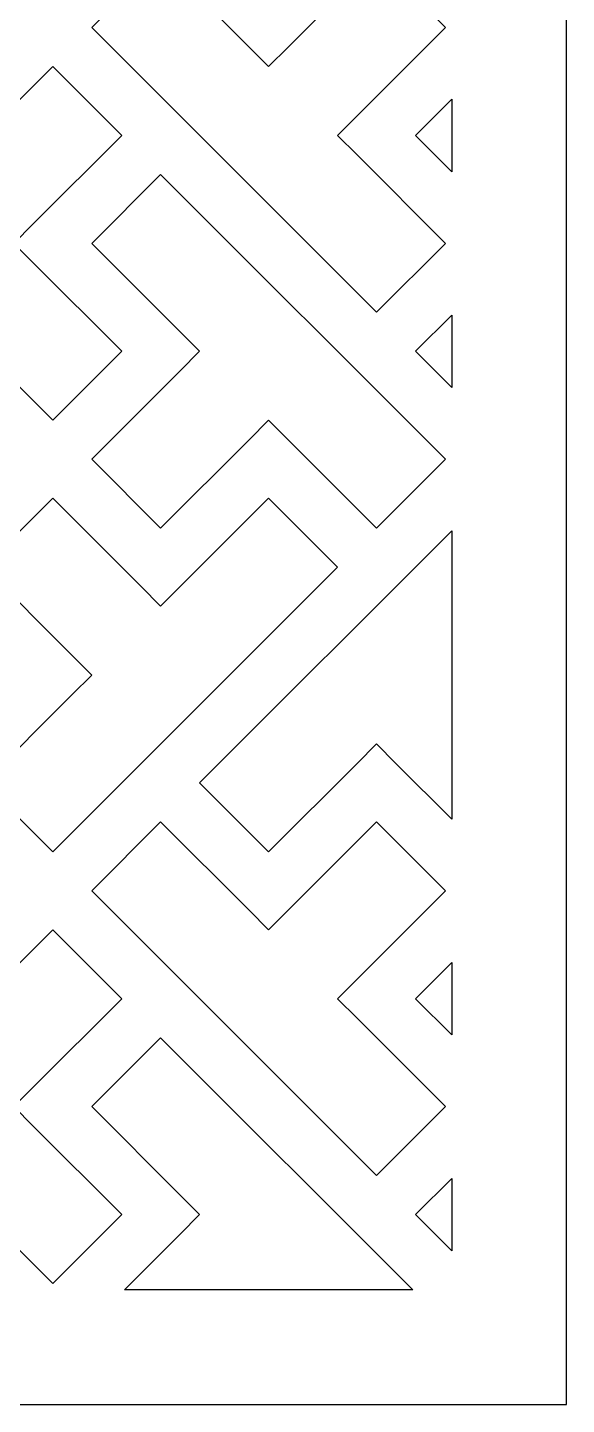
# Model space of a CAD drawing. Header units: centimetres. Extents: x -27.5 to -21.4, y -9.5 to 3.
# Drawn here: x -22.602 to -21.41, y -9.5 to -6.455 of the extents above; entities that cross this region are included whole.
import ezdxf

# ---------------------------------------------------------------- set-up
doc = ezdxf.new("R2010")
doc.units = ezdxf.units.CM
doc.header["$MEASUREMENT"] = 0
doc.layers.add('layer 1', color=7, linetype='Continuous')

msp = doc.modelspace()

# ---------------------------------------------------------------- linework, layer by layer
at = {"layer": 'layer 1', "color": 7}
for points, knots in [([(-27.5, -3.4105), (-27.5, -3.4105), (-21.4105, -3.4105), (-21.4105, -3.4105), (-21.4105, -3.4105), (-21.4105, -3.4105), (-21.4105, -9.5), (-21.4105, -9.5), (-21.4105, -9.5), (-21.4105, -9.5), (-27.5, -9.5), (-27.5, -9.5), (-27.5, -9.5), (-27.5, -9.5), (-27.5, -3.4105), (-27.5, -3.4105)], [0, 0, 0, 0, 0.2, 0.2, 0.2, 0.2, 0.4, 0.4, 0.4, 0.4, 0.6, 0.6, 0.6, 0.6, 1, 1, 1, 1]), ([(-22.30767, -6.30274), (-22.30767, -6.30274), (-22.46017, -6.45525), (-22.46017, -6.45525), (-22.46017, -6.45525), (-22.46017, -6.45525), (-21.83042, -7.085), (-21.83042, -7.085), (-21.83042, -7.085), (-21.83042, -7.085), (-21.67792, -6.93249), (-21.67792, -6.93249), (-21.67792, -6.93249), (-21.67792, -6.93249), (-21.87348, -6.73693), (-21.87348, -6.73693), (-21.87348, -6.73693), (-21.87348, -6.73693), (-21.91654, -6.69387), (-21.91654, -6.69387), (-21.91654, -6.69387), (-21.91654, -6.69387), (-21.87348, -6.65081), (-21.87348, -6.65081), (-21.87348, -6.65081), (-21.87348, -6.65081), (-21.67792, -6.45525), (-21.67792, -6.45525), (-21.67792, -6.45525), (-21.67792, -6.45525), (-21.83042, -6.30274), (-21.83042, -6.30274), (-21.83042, -6.30274), (-21.83042, -6.30274), (-22.02599, -6.4983), (-22.02599, -6.4983), (-22.02599, -6.4983), (-22.02599, -6.4983), (-22.06905, -6.54136), (-22.06905, -6.54136), (-22.06905, -6.54136), (-22.06905, -6.54136), (-22.1121, -6.4983), (-22.1121, -6.4983), (-22.1121, -6.4983), (-22.1121, -6.4983), (-22.30767, -6.30274), (-22.30767, -6.30274)], [0, 0, 0, 0, 0.0769231, 0.0769231, 0.0769231, 0.0769231, 0.1538462, 0.1538462, 0.1538462, 0.1538462, 0.2307692, 0.2307692, 0.2307692, 0.2307692, 0.3076923, 0.3076923, 0.3076923, 0.3076923, 0.3846154, 0.3846154, 0.3846154, 0.3846154, 0.4615385, 0.4615385, 0.4615385, 0.4615385, 0.5384615, 0.5384615, 0.5384615, 0.5384615, 0.6153846, 0.6153846, 0.6153846, 0.6153846, 0.6923077, 0.6923077, 0.6923077, 0.6923077, 0.7692308, 0.7692308, 0.7692308, 0.7692308, 0.8461538, 0.8461538, 0.8461538, 0.8461538, 1, 1, 1, 1]), ([(-22.54629, -6.54136), (-22.54629, -6.54136), (-23.17604, -7.17111), (-23.17604, -7.17111), (-23.17604, -7.17111), (-23.17604, -7.17111), (-23.02353, -7.32362), (-23.02353, -7.32362), (-23.02353, -7.32362), (-23.02353, -7.32362), (-22.82796, -7.12805), (-22.82796, -7.12805), (-22.82796, -7.12805), (-22.82796, -7.12805), (-22.78491, -7.085), (-22.78491, -7.085), (-22.78491, -7.085), (-22.78491, -7.085), (-22.74185, -7.12805), (-22.74185, -7.12805), (-22.74185, -7.12805), (-22.74185, -7.12805), (-22.54629, -7.32362), (-22.54629, -7.32362), (-22.54629, -7.32362), (-22.54629, -7.32362), (-22.39378, -7.17111), (-22.39378, -7.17111), (-22.39378, -7.17111), (-22.39378, -7.17111), (-22.58934, -6.97555), (-22.58934, -6.97555), (-22.58934, -6.97555), (-22.58934, -6.97555), (-22.6324, -6.93249), (-22.6324, -6.93249), (-22.6324, -6.93249), (-22.6324, -6.93249), (-22.58934, -6.88943), (-22.58934, -6.88943), (-22.58934, -6.88943), (-22.58934, -6.88943), (-22.39378, -6.69387), (-22.39378, -6.69387), (-22.39378, -6.69387), (-22.39378, -6.69387), (-22.54629, -6.54136), (-22.54629, -6.54136), (-22.54629, -6.54136), (-22.54629, -6.54136), (-22.54629, -6.54136), (-22.54629, -6.54136)], [0, 0, 0, 0, 0.0714286, 0.0714286, 0.0714286, 0.0714286, 0.1428571, 0.1428571, 0.1428571, 0.1428571, 0.2142857, 0.2142857, 0.2142857, 0.2142857, 0.2857143, 0.2857143, 0.2857143, 0.2857143, 0.3571429, 0.3571429, 0.3571429, 0.3571429, 0.4285714, 0.4285714, 0.4285714, 0.4285714, 0.5, 0.5, 0.5, 0.5, 0.5714286, 0.5714286, 0.5714286, 0.5714286, 0.6428571, 0.6428571, 0.6428571, 0.6428571, 0.7142857, 0.7142857, 0.7142857, 0.7142857, 0.7857143, 0.7857143, 0.7857143, 0.7857143, 0.8571429, 0.8571429, 0.8571429, 0.8571429, 1, 1, 1, 1]), ([(-21.66423, -6.61378), (-21.66423, -6.61378), (-21.74431, -6.69387), (-21.74431, -6.69387), (-21.74431, -6.69387), (-21.74431, -6.69387), (-21.66423, -6.77396), (-21.66423, -6.77396), (-21.66423, -6.77396), (-21.66423, -6.77396), (-21.66423, -6.61378), (-21.66423, -6.61378)], [0, 0, 0, 0, 0.25, 0.25, 0.25, 0.25, 0.5, 0.5, 0.5, 0.5, 1, 1, 1, 1]), ([(-21.67792, -7.40973), (-21.67792, -7.40973), (-22.30767, -6.77998), (-22.30767, -6.77998), (-22.30767, -6.77998), (-22.30767, -6.77998), (-22.46018, -6.93249), (-22.46018, -6.93249), (-22.46018, -6.93249), (-22.46018, -6.93249), (-22.26461, -7.12805), (-22.26461, -7.12805), (-22.26461, -7.12805), (-22.26461, -7.12805), (-22.22155, -7.17111), (-22.22155, -7.17111), (-22.22155, -7.17111), (-22.22155, -7.17111), (-22.26461, -7.21417), (-22.26461, -7.21417), (-22.26461, -7.21417), (-22.26461, -7.21417), (-22.46018, -7.40973), (-22.46018, -7.40973), (-22.46018, -7.40973), (-22.46018, -7.40973), (-22.30767, -7.56224), (-22.30767, -7.56224), (-22.30767, -7.56224), (-22.30767, -7.56224), (-22.1121, -7.36667), (-22.1121, -7.36667), (-22.1121, -7.36667), (-22.1121, -7.36667), (-22.06905, -7.32362), (-22.06905, -7.32362), (-22.06905, -7.32362), (-22.06905, -7.32362), (-22.02599, -7.36667), (-22.02599, -7.36667), (-22.02599, -7.36667), (-22.02599, -7.36667), (-21.83043, -7.56224), (-21.83043, -7.56224), (-21.83043, -7.56224), (-21.83043, -7.56224), (-21.67792, -7.40973), (-21.67792, -7.40973)], [0, 0, 0, 0, 0.0769231, 0.0769231, 0.0769231, 0.0769231, 0.1538462, 0.1538462, 0.1538462, 0.1538462, 0.2307692, 0.2307692, 0.2307692, 0.2307692, 0.3076923, 0.3076923, 0.3076923, 0.3076923, 0.3846154, 0.3846154, 0.3846154, 0.3846154, 0.4615385, 0.4615385, 0.4615385, 0.4615385, 0.5384615, 0.5384615, 0.5384615, 0.5384615, 0.6153846, 0.6153846, 0.6153846, 0.6153846, 0.6923077, 0.6923077, 0.6923077, 0.6923077, 0.7692308, 0.7692308, 0.7692308, 0.7692308, 0.8461538, 0.8461538, 0.8461538, 0.8461538, 1, 1, 1, 1]), ([(-21.66423, -7.09102), (-21.66423, -7.09102), (-21.74431, -7.17111), (-21.74431, -7.17111), (-21.74431, -7.17111), (-21.74431, -7.17111), (-21.66423, -7.2512), (-21.66423, -7.2512), (-21.66423, -7.2512), (-21.66423, -7.2512), (-21.66423, -7.09102), (-21.66423, -7.09102)], [0, 0, 0, 0, 0.25, 0.25, 0.25, 0.25, 0.5, 0.5, 0.5, 0.5, 1, 1, 1, 1]), ([(-22.69879, -8.12559), (-22.69879, -8.12559), (-22.54629, -8.2781), (-22.54629, -8.2781), (-22.54629, -8.2781), (-22.54629, -8.2781), (-21.91654, -7.64835), (-21.91654, -7.64835), (-21.91654, -7.64835), (-21.91654, -7.64835), (-22.06905, -7.49584), (-22.06905, -7.49584), (-22.06905, -7.49584), (-22.06905, -7.49584), (-22.26461, -7.69141), (-22.26461, -7.69141), (-22.26461, -7.69141), (-22.26461, -7.69141), (-22.30767, -7.73446), (-22.30767, -7.73446), (-22.30767, -7.73446), (-22.30767, -7.73446), (-22.35072, -7.69141), (-22.35072, -7.69141), (-22.35072, -7.69141), (-22.35072, -7.69141), (-22.54629, -7.49584), (-22.54629, -7.49584), (-22.54629, -7.49584), (-22.54629, -7.49584), (-22.69879, -7.64835), (-22.69879, -7.64835), (-22.69879, -7.64835), (-22.69879, -7.64835), (-22.50323, -7.84392), (-22.50323, -7.84392), (-22.50323, -7.84392), (-22.50323, -7.84392), (-22.46018, -7.88697), (-22.46018, -7.88697), (-22.46018, -7.88697), (-22.46018, -7.88697), (-22.50323, -7.93003), (-22.50323, -7.93003), (-22.50323, -7.93003), (-22.50323, -7.93003), (-22.69879, -8.12559), (-22.69879, -8.12559)], [0, 0, 0, 0, 0.0769231, 0.0769231, 0.0769231, 0.0769231, 0.1538462, 0.1538462, 0.1538462, 0.1538462, 0.2307692, 0.2307692, 0.2307692, 0.2307692, 0.3076923, 0.3076923, 0.3076923, 0.3076923, 0.3846154, 0.3846154, 0.3846154, 0.3846154, 0.4615385, 0.4615385, 0.4615385, 0.4615385, 0.5384615, 0.5384615, 0.5384615, 0.5384615, 0.6153846, 0.6153846, 0.6153846, 0.6153846, 0.6923077, 0.6923077, 0.6923077, 0.6923077, 0.7692308, 0.7692308, 0.7692308, 0.7692308, 0.8461538, 0.8461538, 0.8461538, 0.8461538, 1, 1, 1, 1]), ([(-21.66423, -7.56826), (-21.66423, -7.56826), (-22.22155, -8.12559), (-22.22155, -8.12559), (-22.22155, -8.12559), (-22.22155, -8.12559), (-22.06905, -8.2781), (-22.06905, -8.2781), (-22.06905, -8.2781), (-22.06905, -8.2781), (-21.87348, -8.08254), (-21.87348, -8.08254), (-21.87348, -8.08254), (-21.87348, -8.08254), (-21.83042, -8.03948), (-21.83042, -8.03948), (-21.83042, -8.03948), (-21.83042, -8.03948), (-21.78737, -8.08254), (-21.78737, -8.08254), (-21.78737, -8.08254), (-21.78737, -8.08254), (-21.66423, -8.20568), (-21.66423, -8.20568), (-21.66423, -8.20568), (-21.66423, -7.98056), (-21.66423, -7.79339), (-21.66423, -7.56826)], [0, 0, 0, 0, 0.125, 0.125, 0.125, 0.125, 0.25, 0.25, 0.25, 0.25, 0.375, 0.375, 0.375, 0.375, 0.5, 0.5, 0.5, 0.5, 0.625, 0.625, 0.625, 0.625, 0.75, 0.75, 0.75, 0.75, 1, 1, 1, 1]), ([(-22.30767, -8.2117), (-22.30767, -8.2117), (-22.46017, -8.36421), (-22.46017, -8.36421), (-22.46017, -8.36421), (-22.46017, -8.36421), (-21.83042, -8.99396), (-21.83042, -8.99396), (-21.83042, -8.99396), (-21.83042, -8.99396), (-21.67792, -8.84145), (-21.67792, -8.84145), (-21.67792, -8.84145), (-21.67792, -8.84145), (-21.87348, -8.64589), (-21.87348, -8.64589), (-21.87348, -8.64589), (-21.87348, -8.64589), (-21.91654, -8.60283), (-21.91654, -8.60283), (-21.91654, -8.60283), (-21.91654, -8.60283), (-21.87348, -8.55978), (-21.87348, -8.55978), (-21.87348, -8.55978), (-21.87348, -8.55978), (-21.67792, -8.36421), (-21.67792, -8.36421), (-21.67792, -8.36421), (-21.67792, -8.36421), (-21.83042, -8.2117), (-21.83042, -8.2117), (-21.83042, -8.2117), (-21.83042, -8.2117), (-22.02599, -8.40727), (-22.02599, -8.40727), (-22.02599, -8.40727), (-22.02599, -8.40727), (-22.06905, -8.45032), (-22.06905, -8.45032), (-22.06905, -8.45032), (-22.06905, -8.45032), (-22.1121, -8.40727), (-22.1121, -8.40727), (-22.1121, -8.40727), (-22.1121, -8.40727), (-22.30767, -8.2117), (-22.30767, -8.2117)], [0, 0, 0, 0, 0.0769231, 0.0769231, 0.0769231, 0.0769231, 0.1538462, 0.1538462, 0.1538462, 0.1538462, 0.2307692, 0.2307692, 0.2307692, 0.2307692, 0.3076923, 0.3076923, 0.3076923, 0.3076923, 0.3846154, 0.3846154, 0.3846154, 0.3846154, 0.4615385, 0.4615385, 0.4615385, 0.4615385, 0.5384615, 0.5384615, 0.5384615, 0.5384615, 0.6153846, 0.6153846, 0.6153846, 0.6153846, 0.6923077, 0.6923077, 0.6923077, 0.6923077, 0.7692308, 0.7692308, 0.7692308, 0.7692308, 0.8461538, 0.8461538, 0.8461538, 0.8461538, 1, 1, 1, 1]), ([(-22.54629, -8.45032), (-22.54629, -8.45032), (-23.17604, -9.08007), (-23.17604, -9.08007), (-23.17604, -9.08007), (-23.17604, -9.08007), (-23.02353, -9.23258), (-23.02353, -9.23258), (-23.02353, -9.23258), (-23.02353, -9.23258), (-22.82796, -9.03702), (-22.82796, -9.03702), (-22.82796, -9.03702), (-22.82796, -9.03702), (-22.78491, -8.99396), (-22.78491, -8.99396), (-22.78491, -8.99396), (-22.78491, -8.99396), (-22.74185, -9.03702), (-22.74185, -9.03702), (-22.74185, -9.03702), (-22.74185, -9.03702), (-22.54629, -9.23258), (-22.54629, -9.23258), (-22.54629, -9.23258), (-22.54629, -9.23258), (-22.39378, -9.08007), (-22.39378, -9.08007), (-22.39378, -9.08007), (-22.39378, -9.08007), (-22.58934, -8.88451), (-22.58934, -8.88451), (-22.58934, -8.88451), (-22.58934, -8.88451), (-22.6324, -8.84145), (-22.6324, -8.84145), (-22.6324, -8.84145), (-22.6324, -8.84145), (-22.58934, -8.7984), (-22.58934, -8.7984), (-22.58934, -8.7984), (-22.58934, -8.7984), (-22.39378, -8.60283), (-22.39378, -8.60283), (-22.39378, -8.60283), (-22.39378, -8.60283), (-22.54629, -8.45032), (-22.54629, -8.45032), (-22.54629, -8.45032), (-22.54629, -8.45032), (-22.54629, -8.45032), (-22.54629, -8.45032)], [0, 0, 0, 0, 0.0714286, 0.0714286, 0.0714286, 0.0714286, 0.1428571, 0.1428571, 0.1428571, 0.1428571, 0.2142857, 0.2142857, 0.2142857, 0.2142857, 0.2857143, 0.2857143, 0.2857143, 0.2857143, 0.3571429, 0.3571429, 0.3571429, 0.3571429, 0.4285714, 0.4285714, 0.4285714, 0.4285714, 0.5, 0.5, 0.5, 0.5, 0.5714286, 0.5714286, 0.5714286, 0.5714286, 0.6428571, 0.6428571, 0.6428571, 0.6428571, 0.7142857, 0.7142857, 0.7142857, 0.7142857, 0.7857143, 0.7857143, 0.7857143, 0.7857143, 0.8571429, 0.8571429, 0.8571429, 0.8571429, 1, 1, 1, 1]), ([(-21.66423, -8.52274), (-21.66423, -8.52274), (-21.74431, -8.60283), (-21.74431, -8.60283), (-21.74431, -8.60283), (-21.74431, -8.60283), (-21.66423, -8.68292), (-21.66423, -8.68292), (-21.66423, -8.68292), (-21.66423, -8.68292), (-21.66423, -8.52274), (-21.66423, -8.52274)], [0, 0, 0, 0, 0.25, 0.25, 0.25, 0.25, 0.5, 0.5, 0.5, 0.5, 1, 1, 1, 1]), ([(-21.75034, -9.24627), (-21.75034, -9.24627), (-22.30767, -8.68894), (-22.30767, -8.68894), (-22.30767, -8.68894), (-22.30767, -8.68894), (-22.46018, -8.84145), (-22.46018, -8.84145), (-22.46018, -8.84145), (-22.46018, -8.84145), (-22.26461, -9.03702), (-22.26461, -9.03702), (-22.26461, -9.03702), (-22.26461, -9.03702), (-22.22155, -9.08007), (-22.22155, -9.08007), (-22.22155, -9.08007), (-22.22155, -9.08007), (-22.26461, -9.12313), (-22.26461, -9.12313), (-22.26461, -9.12313), (-22.26461, -9.12313), (-22.38775, -9.24627), (-22.38775, -9.24627), (-22.38775, -9.24627), (-22.16263, -9.24627), (-21.97546, -9.24627), (-21.75034, -9.24627)], [0, 0, 0, 0, 0.125, 0.125, 0.125, 0.125, 0.25, 0.25, 0.25, 0.25, 0.375, 0.375, 0.375, 0.375, 0.5, 0.5, 0.5, 0.5, 0.625, 0.625, 0.625, 0.625, 0.75, 0.75, 0.75, 0.75, 1, 1, 1, 1]), ([(-21.66423, -8.99999), (-21.66423, -8.99999), (-21.74431, -9.08007), (-21.74431, -9.08007), (-21.74431, -9.08007), (-21.74431, -9.08007), (-21.66423, -9.16016), (-21.66423, -9.16016), (-21.66423, -9.16016), (-21.66423, -9.16016), (-21.66423, -8.99999), (-21.66423, -8.99999)], [0, 0, 0, 0, 0.25, 0.25, 0.25, 0.25, 0.5, 0.5, 0.5, 0.5, 1, 1, 1, 1])]:
    msp.add_open_spline(points, degree=3, knots=knots, dxfattribs=at)
at = {"layer": 'layer 1', "color": 250, "lineweight": 9}
for points, knots in [([(-27.5, -3.4105), (-27.5, -3.4105), (-21.4105, -3.4105), (-21.4105, -3.4105), (-21.4105, -3.4105), (-21.4105, -3.4105), (-21.4105, -9.5), (-21.4105, -9.5), (-21.4105, -9.5), (-21.4105, -9.5), (-27.5, -9.5), (-27.5, -9.5), (-27.5, -9.5), (-27.5, -9.5), (-27.5, -3.4105), (-27.5, -3.4105)], [0, 0, 0, 0, 0.2, 0.2, 0.2, 0.2, 0.4, 0.4, 0.4, 0.4, 0.6, 0.6, 0.6, 0.6, 1, 1, 1, 1]), ([(-22.30767, -6.30274), (-22.30767, -6.30274), (-22.46017, -6.45525), (-22.46017, -6.45525), (-22.46017, -6.45525), (-22.46017, -6.45525), (-21.83042, -7.085), (-21.83042, -7.085), (-21.83042, -7.085), (-21.83042, -7.085), (-21.67792, -6.93249), (-21.67792, -6.93249), (-21.67792, -6.93249), (-21.67792, -6.93249), (-21.87348, -6.73693), (-21.87348, -6.73693), (-21.87348, -6.73693), (-21.87348, -6.73693), (-21.91654, -6.69387), (-21.91654, -6.69387), (-21.91654, -6.69387), (-21.91654, -6.69387), (-21.87348, -6.65081), (-21.87348, -6.65081), (-21.87348, -6.65081), (-21.87348, -6.65081), (-21.67792, -6.45525), (-21.67792, -6.45525), (-21.67792, -6.45525), (-21.67792, -6.45525), (-21.83042, -6.30274), (-21.83042, -6.30274), (-21.83042, -6.30274), (-21.83042, -6.30274), (-22.02599, -6.4983), (-22.02599, -6.4983), (-22.02599, -6.4983), (-22.02599, -6.4983), (-22.06905, -6.54136), (-22.06905, -6.54136), (-22.06905, -6.54136), (-22.06905, -6.54136), (-22.1121, -6.4983), (-22.1121, -6.4983), (-22.1121, -6.4983), (-22.1121, -6.4983), (-22.30767, -6.30274), (-22.30767, -6.30274)], [0, 0, 0, 0, 0.0769231, 0.0769231, 0.0769231, 0.0769231, 0.1538462, 0.1538462, 0.1538462, 0.1538462, 0.2307692, 0.2307692, 0.2307692, 0.2307692, 0.3076923, 0.3076923, 0.3076923, 0.3076923, 0.3846154, 0.3846154, 0.3846154, 0.3846154, 0.4615385, 0.4615385, 0.4615385, 0.4615385, 0.5384615, 0.5384615, 0.5384615, 0.5384615, 0.6153846, 0.6153846, 0.6153846, 0.6153846, 0.6923077, 0.6923077, 0.6923077, 0.6923077, 0.7692308, 0.7692308, 0.7692308, 0.7692308, 0.8461538, 0.8461538, 0.8461538, 0.8461538, 1, 1, 1, 1]), ([(-22.54629, -6.54136), (-22.54629, -6.54136), (-23.17604, -7.17111), (-23.17604, -7.17111), (-23.17604, -7.17111), (-23.17604, -7.17111), (-23.02353, -7.32362), (-23.02353, -7.32362), (-23.02353, -7.32362), (-23.02353, -7.32362), (-22.82796, -7.12805), (-22.82796, -7.12805), (-22.82796, -7.12805), (-22.82796, -7.12805), (-22.78491, -7.085), (-22.78491, -7.085), (-22.78491, -7.085), (-22.78491, -7.085), (-22.74185, -7.12805), (-22.74185, -7.12805), (-22.74185, -7.12805), (-22.74185, -7.12805), (-22.54629, -7.32362), (-22.54629, -7.32362), (-22.54629, -7.32362), (-22.54629, -7.32362), (-22.39378, -7.17111), (-22.39378, -7.17111), (-22.39378, -7.17111), (-22.39378, -7.17111), (-22.58934, -6.97555), (-22.58934, -6.97555), (-22.58934, -6.97555), (-22.58934, -6.97555), (-22.6324, -6.93249), (-22.6324, -6.93249), (-22.6324, -6.93249), (-22.6324, -6.93249), (-22.58934, -6.88943), (-22.58934, -6.88943), (-22.58934, -6.88943), (-22.58934, -6.88943), (-22.39378, -6.69387), (-22.39378, -6.69387), (-22.39378, -6.69387), (-22.39378, -6.69387), (-22.54629, -6.54136), (-22.54629, -6.54136), (-22.54629, -6.54136), (-22.54629, -6.54136), (-22.54629, -6.54136), (-22.54629, -6.54136)], [0, 0, 0, 0, 0.0714286, 0.0714286, 0.0714286, 0.0714286, 0.1428571, 0.1428571, 0.1428571, 0.1428571, 0.2142857, 0.2142857, 0.2142857, 0.2142857, 0.2857143, 0.2857143, 0.2857143, 0.2857143, 0.3571429, 0.3571429, 0.3571429, 0.3571429, 0.4285714, 0.4285714, 0.4285714, 0.4285714, 0.5, 0.5, 0.5, 0.5, 0.5714286, 0.5714286, 0.5714286, 0.5714286, 0.6428571, 0.6428571, 0.6428571, 0.6428571, 0.7142857, 0.7142857, 0.7142857, 0.7142857, 0.7857143, 0.7857143, 0.7857143, 0.7857143, 0.8571429, 0.8571429, 0.8571429, 0.8571429, 1, 1, 1, 1]), ([(-21.66423, -6.61378), (-21.66423, -6.61378), (-21.74431, -6.69387), (-21.74431, -6.69387), (-21.74431, -6.69387), (-21.74431, -6.69387), (-21.66423, -6.77396), (-21.66423, -6.77396), (-21.66423, -6.77396), (-21.66423, -6.77396), (-21.66423, -6.61378), (-21.66423, -6.61378)], [0, 0, 0, 0, 0.25, 0.25, 0.25, 0.25, 0.5, 0.5, 0.5, 0.5, 1, 1, 1, 1]), ([(-21.67792, -7.40973), (-21.67792, -7.40973), (-22.30767, -6.77998), (-22.30767, -6.77998), (-22.30767, -6.77998), (-22.30767, -6.77998), (-22.46018, -6.93249), (-22.46018, -6.93249), (-22.46018, -6.93249), (-22.46018, -6.93249), (-22.26461, -7.12805), (-22.26461, -7.12805), (-22.26461, -7.12805), (-22.26461, -7.12805), (-22.22155, -7.17111), (-22.22155, -7.17111), (-22.22155, -7.17111), (-22.22155, -7.17111), (-22.26461, -7.21417), (-22.26461, -7.21417), (-22.26461, -7.21417), (-22.26461, -7.21417), (-22.46018, -7.40973), (-22.46018, -7.40973), (-22.46018, -7.40973), (-22.46018, -7.40973), (-22.30767, -7.56224), (-22.30767, -7.56224), (-22.30767, -7.56224), (-22.30767, -7.56224), (-22.1121, -7.36667), (-22.1121, -7.36667), (-22.1121, -7.36667), (-22.1121, -7.36667), (-22.06905, -7.32362), (-22.06905, -7.32362), (-22.06905, -7.32362), (-22.06905, -7.32362), (-22.02599, -7.36667), (-22.02599, -7.36667), (-22.02599, -7.36667), (-22.02599, -7.36667), (-21.83043, -7.56224), (-21.83043, -7.56224), (-21.83043, -7.56224), (-21.83043, -7.56224), (-21.67792, -7.40973), (-21.67792, -7.40973)], [0, 0, 0, 0, 0.0769231, 0.0769231, 0.0769231, 0.0769231, 0.1538462, 0.1538462, 0.1538462, 0.1538462, 0.2307692, 0.2307692, 0.2307692, 0.2307692, 0.3076923, 0.3076923, 0.3076923, 0.3076923, 0.3846154, 0.3846154, 0.3846154, 0.3846154, 0.4615385, 0.4615385, 0.4615385, 0.4615385, 0.5384615, 0.5384615, 0.5384615, 0.5384615, 0.6153846, 0.6153846, 0.6153846, 0.6153846, 0.6923077, 0.6923077, 0.6923077, 0.6923077, 0.7692308, 0.7692308, 0.7692308, 0.7692308, 0.8461538, 0.8461538, 0.8461538, 0.8461538, 1, 1, 1, 1]), ([(-21.66423, -7.09102), (-21.66423, -7.09102), (-21.74431, -7.17111), (-21.74431, -7.17111), (-21.74431, -7.17111), (-21.74431, -7.17111), (-21.66423, -7.2512), (-21.66423, -7.2512), (-21.66423, -7.2512), (-21.66423, -7.2512), (-21.66423, -7.09102), (-21.66423, -7.09102)], [0, 0, 0, 0, 0.25, 0.25, 0.25, 0.25, 0.5, 0.5, 0.5, 0.5, 1, 1, 1, 1]), ([(-22.69879, -8.12559), (-22.69879, -8.12559), (-22.54629, -8.2781), (-22.54629, -8.2781), (-22.54629, -8.2781), (-22.54629, -8.2781), (-21.91654, -7.64835), (-21.91654, -7.64835), (-21.91654, -7.64835), (-21.91654, -7.64835), (-22.06905, -7.49584), (-22.06905, -7.49584), (-22.06905, -7.49584), (-22.06905, -7.49584), (-22.26461, -7.69141), (-22.26461, -7.69141), (-22.26461, -7.69141), (-22.26461, -7.69141), (-22.30767, -7.73446), (-22.30767, -7.73446), (-22.30767, -7.73446), (-22.30767, -7.73446), (-22.35072, -7.69141), (-22.35072, -7.69141), (-22.35072, -7.69141), (-22.35072, -7.69141), (-22.54629, -7.49584), (-22.54629, -7.49584), (-22.54629, -7.49584), (-22.54629, -7.49584), (-22.69879, -7.64835), (-22.69879, -7.64835), (-22.69879, -7.64835), (-22.69879, -7.64835), (-22.50323, -7.84392), (-22.50323, -7.84392), (-22.50323, -7.84392), (-22.50323, -7.84392), (-22.46018, -7.88697), (-22.46018, -7.88697), (-22.46018, -7.88697), (-22.46018, -7.88697), (-22.50323, -7.93003), (-22.50323, -7.93003), (-22.50323, -7.93003), (-22.50323, -7.93003), (-22.69879, -8.12559), (-22.69879, -8.12559)], [0, 0, 0, 0, 0.0769231, 0.0769231, 0.0769231, 0.0769231, 0.1538462, 0.1538462, 0.1538462, 0.1538462, 0.2307692, 0.2307692, 0.2307692, 0.2307692, 0.3076923, 0.3076923, 0.3076923, 0.3076923, 0.3846154, 0.3846154, 0.3846154, 0.3846154, 0.4615385, 0.4615385, 0.4615385, 0.4615385, 0.5384615, 0.5384615, 0.5384615, 0.5384615, 0.6153846, 0.6153846, 0.6153846, 0.6153846, 0.6923077, 0.6923077, 0.6923077, 0.6923077, 0.7692308, 0.7692308, 0.7692308, 0.7692308, 0.8461538, 0.8461538, 0.8461538, 0.8461538, 1, 1, 1, 1]), ([(-21.66423, -7.56826), (-21.66423, -7.56826), (-22.22155, -8.12559), (-22.22155, -8.12559), (-22.22155, -8.12559), (-22.22155, -8.12559), (-22.06905, -8.2781), (-22.06905, -8.2781), (-22.06905, -8.2781), (-22.06905, -8.2781), (-21.87348, -8.08254), (-21.87348, -8.08254), (-21.87348, -8.08254), (-21.87348, -8.08254), (-21.83042, -8.03948), (-21.83042, -8.03948), (-21.83042, -8.03948), (-21.83042, -8.03948), (-21.78737, -8.08254), (-21.78737, -8.08254), (-21.78737, -8.08254), (-21.78737, -8.08254), (-21.66423, -8.20568), (-21.66423, -8.20568), (-21.66423, -8.20568), (-21.66423, -7.98056), (-21.66423, -7.79339), (-21.66423, -7.56826)], [0, 0, 0, 0, 0.125, 0.125, 0.125, 0.125, 0.25, 0.25, 0.25, 0.25, 0.375, 0.375, 0.375, 0.375, 0.5, 0.5, 0.5, 0.5, 0.625, 0.625, 0.625, 0.625, 0.75, 0.75, 0.75, 0.75, 1, 1, 1, 1]), ([(-22.30767, -8.2117), (-22.30767, -8.2117), (-22.46017, -8.36421), (-22.46017, -8.36421), (-22.46017, -8.36421), (-22.46017, -8.36421), (-21.83042, -8.99396), (-21.83042, -8.99396), (-21.83042, -8.99396), (-21.83042, -8.99396), (-21.67792, -8.84145), (-21.67792, -8.84145), (-21.67792, -8.84145), (-21.67792, -8.84145), (-21.87348, -8.64589), (-21.87348, -8.64589), (-21.87348, -8.64589), (-21.87348, -8.64589), (-21.91654, -8.60283), (-21.91654, -8.60283), (-21.91654, -8.60283), (-21.91654, -8.60283), (-21.87348, -8.55978), (-21.87348, -8.55978), (-21.87348, -8.55978), (-21.87348, -8.55978), (-21.67792, -8.36421), (-21.67792, -8.36421), (-21.67792, -8.36421), (-21.67792, -8.36421), (-21.83042, -8.2117), (-21.83042, -8.2117), (-21.83042, -8.2117), (-21.83042, -8.2117), (-22.02599, -8.40727), (-22.02599, -8.40727), (-22.02599, -8.40727), (-22.02599, -8.40727), (-22.06905, -8.45032), (-22.06905, -8.45032), (-22.06905, -8.45032), (-22.06905, -8.45032), (-22.1121, -8.40727), (-22.1121, -8.40727), (-22.1121, -8.40727), (-22.1121, -8.40727), (-22.30767, -8.2117), (-22.30767, -8.2117)], [0, 0, 0, 0, 0.0769231, 0.0769231, 0.0769231, 0.0769231, 0.1538462, 0.1538462, 0.1538462, 0.1538462, 0.2307692, 0.2307692, 0.2307692, 0.2307692, 0.3076923, 0.3076923, 0.3076923, 0.3076923, 0.3846154, 0.3846154, 0.3846154, 0.3846154, 0.4615385, 0.4615385, 0.4615385, 0.4615385, 0.5384615, 0.5384615, 0.5384615, 0.5384615, 0.6153846, 0.6153846, 0.6153846, 0.6153846, 0.6923077, 0.6923077, 0.6923077, 0.6923077, 0.7692308, 0.7692308, 0.7692308, 0.7692308, 0.8461538, 0.8461538, 0.8461538, 0.8461538, 1, 1, 1, 1]), ([(-22.54629, -8.45032), (-22.54629, -8.45032), (-23.17604, -9.08007), (-23.17604, -9.08007), (-23.17604, -9.08007), (-23.17604, -9.08007), (-23.02353, -9.23258), (-23.02353, -9.23258), (-23.02353, -9.23258), (-23.02353, -9.23258), (-22.82796, -9.03702), (-22.82796, -9.03702), (-22.82796, -9.03702), (-22.82796, -9.03702), (-22.78491, -8.99396), (-22.78491, -8.99396), (-22.78491, -8.99396), (-22.78491, -8.99396), (-22.74185, -9.03702), (-22.74185, -9.03702), (-22.74185, -9.03702), (-22.74185, -9.03702), (-22.54629, -9.23258), (-22.54629, -9.23258), (-22.54629, -9.23258), (-22.54629, -9.23258), (-22.39378, -9.08007), (-22.39378, -9.08007), (-22.39378, -9.08007), (-22.39378, -9.08007), (-22.58934, -8.88451), (-22.58934, -8.88451), (-22.58934, -8.88451), (-22.58934, -8.88451), (-22.6324, -8.84145), (-22.6324, -8.84145), (-22.6324, -8.84145), (-22.6324, -8.84145), (-22.58934, -8.7984), (-22.58934, -8.7984), (-22.58934, -8.7984), (-22.58934, -8.7984), (-22.39378, -8.60283), (-22.39378, -8.60283), (-22.39378, -8.60283), (-22.39378, -8.60283), (-22.54629, -8.45032), (-22.54629, -8.45032), (-22.54629, -8.45032), (-22.54629, -8.45032), (-22.54629, -8.45032), (-22.54629, -8.45032)], [0, 0, 0, 0, 0.0714286, 0.0714286, 0.0714286, 0.0714286, 0.1428571, 0.1428571, 0.1428571, 0.1428571, 0.2142857, 0.2142857, 0.2142857, 0.2142857, 0.2857143, 0.2857143, 0.2857143, 0.2857143, 0.3571429, 0.3571429, 0.3571429, 0.3571429, 0.4285714, 0.4285714, 0.4285714, 0.4285714, 0.5, 0.5, 0.5, 0.5, 0.5714286, 0.5714286, 0.5714286, 0.5714286, 0.6428571, 0.6428571, 0.6428571, 0.6428571, 0.7142857, 0.7142857, 0.7142857, 0.7142857, 0.7857143, 0.7857143, 0.7857143, 0.7857143, 0.8571429, 0.8571429, 0.8571429, 0.8571429, 1, 1, 1, 1]), ([(-21.66423, -8.52274), (-21.66423, -8.52274), (-21.74431, -8.60283), (-21.74431, -8.60283), (-21.74431, -8.60283), (-21.74431, -8.60283), (-21.66423, -8.68292), (-21.66423, -8.68292), (-21.66423, -8.68292), (-21.66423, -8.68292), (-21.66423, -8.52274), (-21.66423, -8.52274)], [0, 0, 0, 0, 0.25, 0.25, 0.25, 0.25, 0.5, 0.5, 0.5, 0.5, 1, 1, 1, 1]), ([(-21.75034, -9.24627), (-21.75034, -9.24627), (-22.30767, -8.68894), (-22.30767, -8.68894), (-22.30767, -8.68894), (-22.30767, -8.68894), (-22.46018, -8.84145), (-22.46018, -8.84145), (-22.46018, -8.84145), (-22.46018, -8.84145), (-22.26461, -9.03702), (-22.26461, -9.03702), (-22.26461, -9.03702), (-22.26461, -9.03702), (-22.22155, -9.08007), (-22.22155, -9.08007), (-22.22155, -9.08007), (-22.22155, -9.08007), (-22.26461, -9.12313), (-22.26461, -9.12313), (-22.26461, -9.12313), (-22.26461, -9.12313), (-22.38775, -9.24627), (-22.38775, -9.24627), (-22.38775, -9.24627), (-22.16263, -9.24627), (-21.97546, -9.24627), (-21.75034, -9.24627)], [0, 0, 0, 0, 0.125, 0.125, 0.125, 0.125, 0.25, 0.25, 0.25, 0.25, 0.375, 0.375, 0.375, 0.375, 0.5, 0.5, 0.5, 0.5, 0.625, 0.625, 0.625, 0.625, 0.75, 0.75, 0.75, 0.75, 1, 1, 1, 1]), ([(-21.66423, -8.99999), (-21.66423, -8.99999), (-21.74431, -9.08007), (-21.74431, -9.08007), (-21.74431, -9.08007), (-21.74431, -9.08007), (-21.66423, -9.16016), (-21.66423, -9.16016), (-21.66423, -9.16016), (-21.66423, -9.16016), (-21.66423, -8.99999), (-21.66423, -8.99999)], [0, 0, 0, 0, 0.25, 0.25, 0.25, 0.25, 0.5, 0.5, 0.5, 0.5, 1, 1, 1, 1])]:
    msp.add_open_spline(points, degree=3, knots=knots, dxfattribs=at)

doc.saveas('drawing.dxf')
